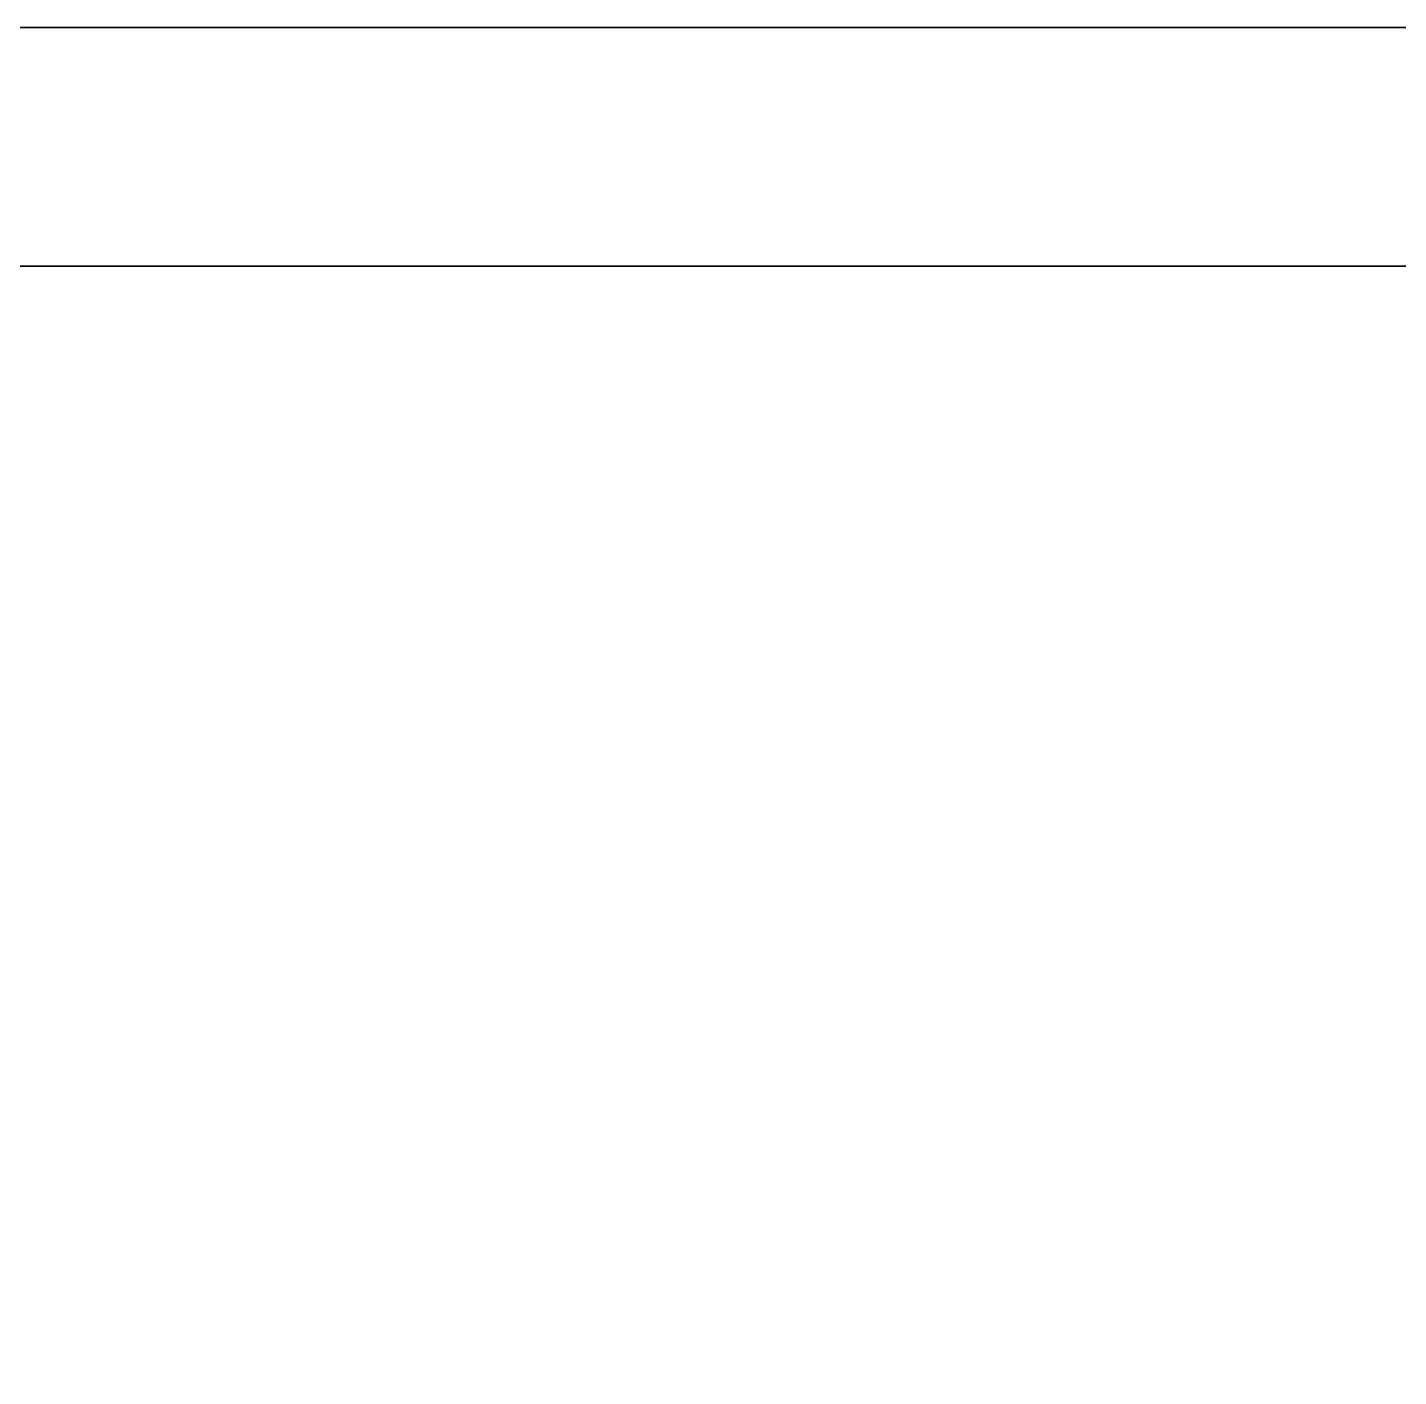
# Model space of a CAD drawing. Extents: x 0 to 2775, y -2341 to 0.
# Drawn here: x 879 to 1741, y -848 to 0 of the extents above; entities that cross this region are included whole.
import ezdxf

# ---------------------------------------------------------------- set-up
doc = ezdxf.new("R2010")
doc.units = 0
doc.layers.add('LAYER0', color=7, linetype='CONTINUOUS')
doc.layers.add('LAYER1', color=7, linetype='CONTINUOUS')

msp = doc.modelspace()

# ---------------------------------------------------------------- linework, layer by layer
at = {"layer": 'LAYER0', "invisible_edges": 1}
for points in [[(2775, 0), (18, -2341), (18, 0), (2775, 0)], [(18, -2341), (2775, 0), (2775, -2341), (18, -2341)], [(18, 0, 5), (2775, 0), (18, 0), (18, 0, 5)], [(2775, 0), (18, 0, 5), (2775, 0, 5), (2775, 0)], [(2775, -2341, 5), (18, 0, 5), (18, -2341, 5), (2775, -2341, 5)], [(18, 0, 5), (2775, -2341, 5), (2775, 0, 5), (18, 0, 5)]]:
    msp.add_3dface(points, dxfattribs=at)
at = {"layer": 'LAYER1'}
for points, invisible_edges in [([(168, -150, 5), (18, 0, 5), (2775, 0, 5), (168, -150, 5)], 5), ([(2775, 0, 2664), (2021, 0, 2236), (18, 0, 2664), (2775, 0, 2664)], 3), ([(796, 0, 2236), (18, 0, 2664), (2021, 0, 2236), (796, 0, 2236)], 3), ([(18, 0, 5), (796, 0, 1106), (2775, 0, 5), (18, 0, 5)], 3), ([(18, 0, 2664), (168, -150, 2664), (2775, 0, 2664), (18, 0, 2664)], 3), ([(168, -150, 5), (2775, 0, 5), (2625, -150, 5), (168, -150, 5)], 3), ([(2775, 0, 2664), (168, -150, 2664), (2625, -150, 2664), (2775, 0, 2664)], 5), ([(2021, 0, 1106), (2775, 0, 5), (796, 0, 1106), (2021, 0, 1106)], 3), ([(168, -150, 2664), (796, -150, 2236), (2625, -150, 2664), (168, -150, 2664)], 3), ([(1478.01, -150, 265), (168, -150, 5), (1538.01, -150, 265), (1478.01, -150, 265)], 3), ([(796, -150, 1106), (168, -150, 5), (1478.01, -150, 265), (796, -150, 1106)], 7), ([(2625, -150, 5), (1538.01, -150, 265), (168, -150, 5), (2625, -150, 5)], 3), ([(796, -150, 1106), (1478.01, -150, 345), (2021, -150, 1106), (796, -150, 1106)], 3), ([(796, -150, 1106), (1478.01, -150, 265), (1478.01, -150, 345), (796, -150, 1106)], 5), ([(2021, -150, 2236), (2625, -150, 2664), (796, -150, 2236), (2021, -150, 2236)], 3), ([(1538.01, -150, 345), (2021, -150, 1106), (1478.01, -150, 345), (1538.01, -150, 345)], 3), ([(1538.01, -150, 265), (2021, -150, 1106), (1538.01, -150, 345), (1538.01, -150, 265)], 3), ([(1538.01, -150, 265), (2625, -150, 5), (2021, -150, 1106), (1538.01, -150, 265)], 7)]:
    msp.add_3dface(points, dxfattribs=dict(at, invisible_edges=invisible_edges))

doc.saveas('drawing.dxf')
